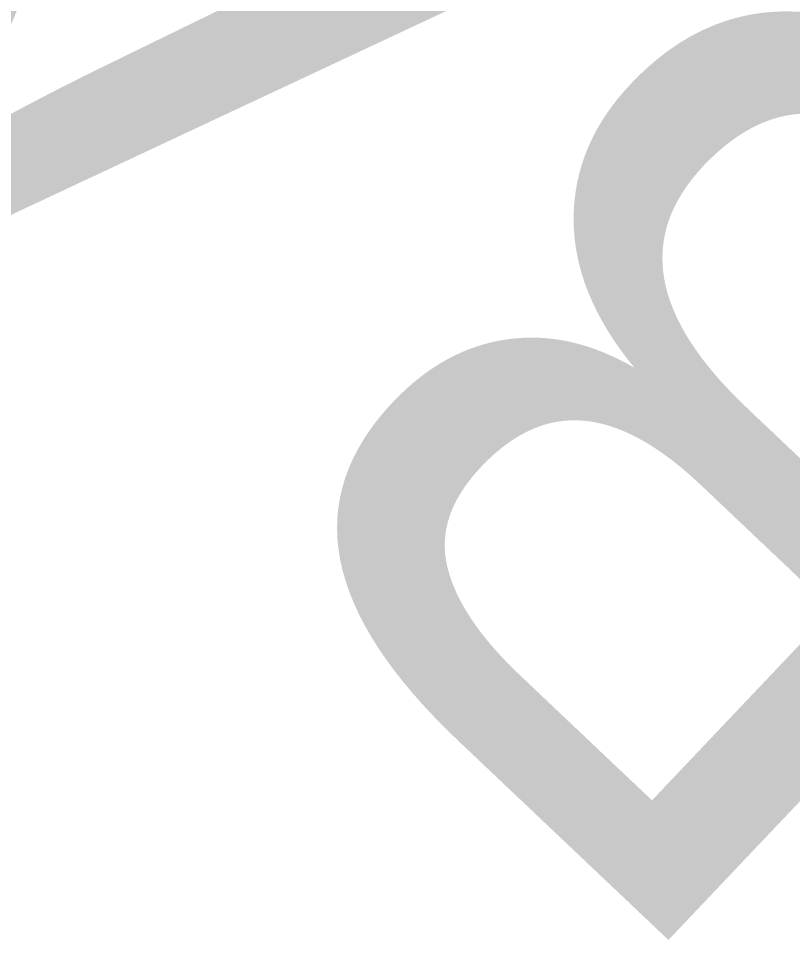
# Model space of a CAD drawing. Header units: metres. Extents: x 310973 to 330586, y 7395954 to 7409560.
# Drawn here: x 324617.29 to 324622.7, y 7398222.92 to 7398229.44 of the extents above; entities that cross this region are included whole.
import ezdxf

# ---------------------------------------------------------------- set-up
doc = ezdxf.new("R2010")
doc.units = ezdxf.units.M
doc.header["$LTSCALE"] = 10
doc.linetypes.add('DASHED2', pattern=[0.375, 0.25, -0.125])
doc.layers.get('0').update_dxf_attribs({"linetype": 'DASHED2'})
for name, color, linetype in [('ACAD-Trecho Total_BASE ESTAÇÕES$0$---TRABALHO', 1, 'Continuous'), ('ACAD-Trecho Total_BASE ESTAÇÕES$0$F-HZ-TRANSTAINER', 8, 'Continuous'), ('ACAD-Trecho Total_BASE ESTAÇÕES$0$TEXTO', 3, 'Continuous')]:
    doc.layers.add(name, color=color, linetype=linetype)
doc.layers.add('ACAD-Trecho Total_BASE ESTAÇÕES$0$_AUX-PLATAFORMA EXISTENTE', color=252, linetype='Continuous', lineweight=25)
doc.layers.add('ACAD-Trecho Total_BASE ESTAÇÕES$0$U-HZ-EIXO LINHA-TESTE', color=130, linetype='ACAD-Trecho Total_BASE ESTAÇÕES$0$TESTE_LINE', lineweight=30)
doc.styles.add('ACAD-Trecho Total_BASE ESTAÇÕES$0$ARIAL', font='arial.ttf')
doc.styles.add('ACAD-Trecho Total_BASE ESTAÇÕES$0$Standard', font='arial.ttf')
doc.linetypes.add('ACAD-Trecho Total_BASE ESTAÇÕES$0$TESTE_LINE', pattern='A,3.5,-0.25,["LINHA-TESTE",ACAD-Trecho Total_BASE ESTAÇÕES$0$Standard,S=0.175,R=0,X=-0.05,Y=-0.1],-1.7', length=5.45)

# ---------------------------------------------------------------- blocks, each defined once
blk = doc.blocks.new('ACAD-Trecho Total_BASE ESTAÇÕES$0$mrs')
at = {"layer": 'ACAD-Trecho Total_BASE ESTAÇÕES$0$F-HZ-TRANSTAINER'}
h = blk.add_hatch(dxfattribs=at)
h.set_pattern_fill('AR-CONC', color=256, scale=0.01)
h.set_pattern_definition([(50, (-324569.1827, -7398508.4576), (1.82184668996, -0.1593908554), [0.1905, -2.0955]), (355, (-324569.1827, -7398508.4576), (-0.35243421425, 1.9105684524), [0.1524, -1.6764058417]), (100.4514447, (-324569.0309, -7398508.4709), (1.4694124709, 1.75117751912), [0.161900088, -1.780902446]), (46.1842, (-324569.1827, -7398507.9496), (2.7107904089, -0.4204232793), [0.28575, -3.14325]), (96.63555761, (-324568.9568, -7398507.9847), (2.3740413405, 2.474261246), [0.2428502314, -2.6713560816]), (351.18415117, (-324569.1827, -7398507.9496), (2.3740413406, 2.4742612459), [0.2285996707, -2.5145973192]), (21, (-324568.9287, -7398508.0766), (1.5161439127, -1.02265198187), [0.1905, -2.0955]), (326, (-324568.9287, -7398508.0766), (0.6180202835, 1.8418796612), [0.1524, -1.6764]), (71.451445, (-324568.8023, -7398508.1618), (2.1341641928, 0.81922768886), [0.161900088, -1.780899376]), (37.5, (-324569.1827, -7398508.4576), (0.030886032506, 0.84555038873), [0, -1.65608, 0, -1.7018, 0, -1.68275]), (7.5, (-324569.1827, -7398508.4576), (0.6681966251, 1.00180574818), [0, -0.97028, 0, -1.61798, 0, -0.64135]), (327.5, (-324569.7491, -7398508.4576), (1.35590595167, -0.057287439927), [0, -0.635, 0, -1.9812, 0, -2.6289]), (317.5, (-324570.0031, -7398508.4576), (1.48129181386, 0.25426491033), [0, -0.8255, 0, -1.31572, 0, -1.8669])])
edge = h.paths.add_edge_path()
edge.add_line((403.3859, -377.4656), (44.0585, -40.1581))
edge.add_arc((250.2041, 179.4449), 301.2, 225.448541, 226.810453, ccw=False)
edge.add_line((38.8973, -35.1965), (37.6927, -36.4797))
edge.add_line((37.6927, -36.4797), (402.2395, -378.6869))
edge.add_line((402.2395, -378.6869), (403.3859, -377.4656))
blk = doc.blocks.new('ACAD-Trecho Total_BASE ESTAÇÕES$0$Pátio Lapa')
at = {"layer": 'ACAD-Trecho Total_BASE ESTAÇÕES$0$U-HZ-EIXO LINHA-TESTE', "linetype": 'ByBlock', "flags": 128}
blk.add_lwpolyline([(323803.3877, 7397713.086), (323824.6451, 7397642.6143, 0.055038), (323846.1611, 7397592.137), (323865.5093, 7397557.7806, 0.011726), (323880.0923, 7397533.2496, 0.054886), (324086.1841, 7397272.8275, 0.057878), (324190.5779, 7397189.0888, 0.01782), (324289.1749, 7397132.0081, 0.000948), (324296.1633, 7397128.3052), (324345.1841, 7397102.7836, 0.010964), (324360.9254, 7397095.0448), (324832.1821, 7396876.0593)], format="xyb", dxfattribs=at)
at = {"layer": 'ACAD-Trecho Total_BASE ESTAÇÕES$0$---TRABALHO'}
blk.add_blockref('ACAD-Trecho Total_BASE ESTAÇÕES$0$mrs', (323895.329, 7397582.9523), dxfattribs=at)
blk = doc.blocks.new('ACAD-Trecho Total_BASE ESTAÇÕES')
at = {"layer": 'ACAD-Trecho Total_BASE ESTAÇÕES$0$_AUX-PLATAFORMA EXISTENTE'}
blk.add_blockref('ACAD-Trecho Total_BASE ESTAÇÕES$0$Pátio Lapa', (673.8537, 925.5053), dxfattribs=at)
at = {"layer": 'ACAD-Trecho Total_BASE ESTAÇÕES$0$TEXTO', "style": 'ACAD-Trecho Total_BASE ESTAÇÕES$0$ARIAL'}
blk.add_text('BASE DE MANUTENÇÃO LAPA', height=5.8, rotation=136.52646, dxfattribs=at).set_placement((324626.3048, 7398226.7464))

msp = doc.modelspace()

# ---------------------------------------------------------------- block references
at = {"linetype": 'ByBlock'}
msp.add_blockref('ACAD-Trecho Total_BASE ESTAÇÕES', (0, 0), dxfattribs=at)

doc.saveas('drawing.dxf')
